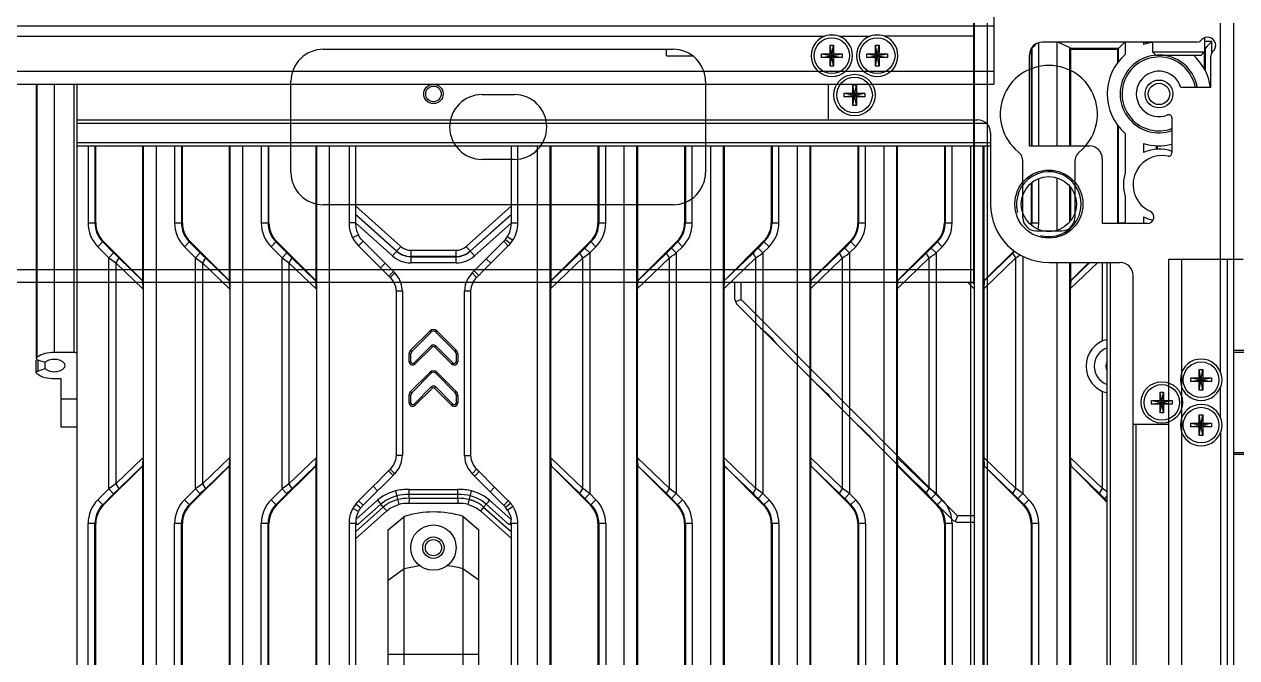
# Model space of a CAD drawing. Header units: millimetres. Extents: x -3132 to 28633, y 682 to 5849.
# Drawn here: x 23872.7 to 24059.9, y 4735.7 to 4833.5 of the extents above; entities that cross this region are included whole.
import ezdxf

# ---------------------------------------------------------------- set-up
doc = ezdxf.new("R2010")
doc.units = ezdxf.units.MM
doc.layers.add('02___PRT_ALL_AXES', color=7, linetype='Continuous')

# ---------------------------------------------------------------- blocks, each defined once
blk = doc.blocks.new('134567')
at = {"color": 7, "linetype": 'Continuous'}
for p, q in [((3667.08, 387.84), (3667.08, 376.34)), ((3244.08, 385.34), (3667.08, 385.34)), ((3672.96, 381.85), (3672.87, 381.85)), ((3672.96, 381.84), (3672.92, 381.8)), ((3673.3, 382.21), (3672.96, 381.85)), ((3672.96, 381.85), (3672.96, 366.84)), ((3673.74, 382.65), (3673.3, 382.21)), ((3674.02, 366.84), (3674.02, 382.75)), ((3698.41, 382.84), (3674.58, 382.84)), ((3676.83, 382.84), (3676.83, 366.84)), ((3677.02, 382.84), (3678.83, 382.02)), ((3678.83, 366.84), (3678.83, 382.02)), ((3678.83, 382.02), (3678.84, 381.84)), ((3678.84, 381.84), (3678.97, 381.71)), ((3686.33, 381.84), (3686.29, 381.8)), ((3687.39, 380.93), (3687.39, 382.84)), ((3690.2, 382.84), (3690.2, 382.48)), ((3690.37, 382.85), (3690.83, 382.65)), ((3691.58, 382.84), (3691.58, 381.34)), ((3699.58, 383.47), (3699.58, 381.34)), ((3700.76, 382.93), (3699.58, 382.93)), ((3699.7, 381.85), (3699.58, 381.85)), ((3699.7, 381.84), (3699.66, 381.8)), ((3699.7, 381.85), (3699.7, 378.49)), ((3700.76, 381.23), (3700.76, 382.93)), ((3672.58, 366.84), (3672.58, 380.84)), ((3672.92, 381.8), (3672.83, 381.71)), ((3672.83, 381.71), (3672.83, 366.84)), ((3678.97, 366.84), (3678.97, 381.71)), ((3686.2, 381.71), (3678.97, 381.71)), ((3686.29, 381.8), (3686.2, 381.71)), ((3686.2, 381.71), (3686.2, 379.66)), ((3691.58, 381.34), (3699.58, 381.34)), ((3692.08, 380.84), (3691.58, 381.34)), ((3692.08, 380.84), (3699.08, 380.84)), ((3699.08, 380.84), (3699.58, 381.34)), ((3699.57, 381.34), (3699.57, 378.74)), ((3699.66, 381.8), (3699.58, 381.73)), ((3700.58, 375.84), (3700.58, 380.67)), ((3244.08, 378.34), (3667.08, 378.34)), ((3244.08, 376.34), (3667.08, 376.34)), ((3519.27, 376.34), (3519.27, 334.04)), ((3519.39, 334.22), (3519.39, 376.34)), ((3522.08, 334.96), (3522.08, 376.34)), ((3525.08, 376.34), (3525.08, 334.96)), ((3525.58, -350.66), (3525.58, 376.34)), ((3641.58, 370.84), (3641.58, 376.34)), ((3700.58, 375.84), (3695.94, 375.84)), ((3525.58, 370.84), (3664.58, 370.84)), ((3694.58, 371.14), (3694.58, 365.74)), ((3525.58, 370.34), (3665.89, 370.34)), ((3666.58, 368.84), (3666.58, 357.84)), ((3686.2, 370.02), (3686.2, 354.93)), ((3686.33, 354.93), (3686.33, 369.85)), ((3687.39, 362.65), (3687.39, 368.76)), ((3525.58, 367.34), (3666.58, 367.34)), ((3690.2, 367.21), (3690.2, 365.8)), ((3692.2, 366.33), (3692.2, 366.85)), ((3525.58, 366.84), (3666.58, 366.84)), ((3527.26, 366.84), (3527.26, 354.93)), ((3528.32, 366.84), (3528.31, 354.93)), ((3528.45, 354.93), (3528.45, 366.84)), ((3535.67, 366.84), (3535.67, 346.04)), ((3535.82, 143.82), (3535.82, 366.84)), ((3537.81, 143.84), (3537.81, 366.84)), ((3540.63, 366.84), (3540.63, 354.93)), ((3541.69, 366.84), (3541.68, 354.93)), ((3541.82, 354.93), (3541.82, 366.84)), ((3549.04, 366.84), (3549.04, 346.04)), ((3549.19, 143.82), (3549.19, 366.84)), ((3551.18, 143.84), (3551.18, 366.84)), ((3554, 366.84), (3554, 354.93)), ((3555.06, 366.84), (3555.05, 354.93)), ((3555.19, 354.93), (3555.19, 366.84)), ((3562.41, 366.84), (3562.41, 346.04)), ((3562.56, 143.82), (3562.56, 366.84)), ((3564.55, 144.23), (3564.55, 366.84)), ((3567.55, 366.84), (3567.55, 354.93)), ((3568.55, 366.84), (3568.55, 354.96)), ((3592.61, 354.94), (3592.61, 366.84)), ((3593.61, 354.93), (3593.61, 366.84)), ((3596.61, 366.84), (3596.61, 156.84)), ((3598.61, 156.84), (3598.61, 366.84)), ((3598.75, 346.04), (3598.75, 366.84)), ((3605.98, 366.84), (3605.98, 354.93)), ((3606.11, 366.84), (3606.11, 354.93)), ((3607.17, 354.93), (3607.17, 366.84)), ((3609.98, 366.84), (3609.98, 156.84)), ((3611.98, 156.84), (3611.98, 366.84)), ((3612.12, 346.04), (3612.12, 366.84)), ((3619.35, 366.84), (3619.35, 354.93)), ((3619.48, 366.84), (3619.48, 354.93)), ((3620.54, 354.93), (3620.54, 366.84)), ((3623.35, 366.84), (3623.35, 156.84)), ((3625.35, 156.84), (3625.35, 366.84)), ((3625.49, 346.04), (3625.49, 366.84)), ((3632.72, 366.84), (3632.72, 354.93)), ((3632.85, 366.84), (3632.85, 354.93)), ((3633.91, 354.93), (3633.91, 366.84)), ((3636.72, 366.84), (3636.72, 156.84)), ((3638.72, 156.84), (3638.72, 366.84)), ((3638.86, 346.04), (3638.86, 366.84)), ((3646.09, 366.84), (3646.09, 354.93)), ((3646.22, 366.84), (3646.22, 354.93)), ((3647.28, 354.93), (3647.28, 366.84)), ((3650.09, 366.84), (3650.09, 152.93)), ((3652.09, 149.48), (3652.09, 366.84)), ((3652.23, 346.04), (3652.23, 366.84)), ((3659.46, 366.84), (3659.46, 354.93)), ((3659.59, 366.84), (3659.59, 354.93)), ((3660.65, 354.93), (3660.65, 366.84)), ((3663.46, 366.84), (3663.46, 143.84)), ((3665.46, 143.82), (3665.46, 366.84)), ((3665.6, 346.04), (3665.6, 366.84)), ((3672.58, 366.84), (3681.83, 366.84)), ((3692.34, 366.34), (3692.34, 366.85)), ((3683.83, 364.84), (3683.83, 354.84)), ((3674.02, 354.93), (3674.02, 361.77)), ((3676.83, 361.88), (3676.83, 353.81)), ((3672.83, 361.06), (3672.83, 354.93)), ((3672.96, 361.19), (3672.96, 354.93)), ((3678.83, 355.11), (3678.83, 360.57)), ((3678.97, 355.3), (3678.97, 360.39)), ((3575.56, 351.3), (3568.55, 357.59)), ((3592.61, 357.56), (3585.61, 351.3)), ((3687.39, 354.93), (3687.39, 359.04)), ((3574.93, 350.59), (3568.55, 356.31)), ((3568.55, 356.25), (3574.9, 350.56)), ((3592.61, 356.29), (3586.24, 350.59)), ((3586.27, 350.56), (3592.61, 356.23)), ((3690.2, 355.88), (3690.2, 354.84)), ((3527.26, 354.93), (3528.45, 354.93)), ((3540.63, 354.93), (3541.82, 354.93)), ((3554, 354.93), (3555.19, 354.93)), ((3568.55, 354.96), (3574.26, 349.85)), ((3586.91, 349.85), (3592.61, 354.94)), ((3592.61, 354.94), (3593.61, 354.93)), ((3605.98, 354.93), (3607.17, 354.93)), ((3619.35, 354.93), (3620.54, 354.93)), ((3632.72, 354.93), (3633.91, 354.93)), ((3646.09, 354.93), (3647.28, 354.93)), ((3659.46, 354.93), (3660.65, 354.93)), ((3672.83, 354.93), (3674.02, 354.93)), ((3690.79, 354.84), (3683.83, 354.84)), ((3686.2, 354.93), (3687.39, 354.93)), ((3529.62, 352.1), (3528.78, 351.26)), ((3529.52, 352), (3531.21, 350.32)), ((3535.67, 346.04), (3529.62, 352.1)), ((3542.99, 352.1), (3542.15, 351.26)), ((3542.89, 352), (3544.58, 350.32)), ((3549.04, 346.04), (3542.99, 352.1)), ((3556.36, 352.1), (3555.52, 351.26)), ((3556.26, 352), (3557.95, 350.32)), ((3562.41, 346.04), (3556.36, 352.1)), ((3569, 353.09), (3568.11, 352.64)), ((3569.72, 352.12), (3569.02, 351.4)), ((3573.12, 348.72), (3569.72, 352.12)), ((3591.52, 352.2), (3588.74, 349.42)), ((3591.43, 352.11), (3592.13, 351.4)), ((3591.69, 352.4), (3592.46, 351.76)), ((3592.01, 352.83), (3592.86, 352.29)), ((3604.81, 352.1), (3598.75, 346.04)), ((3604.9, 352), (3603.95, 351.05)), ((3605.65, 351.26), (3604.81, 352.1)), ((3618.18, 352.1), (3612.12, 346.04)), ((3618.27, 352), (3617.32, 351.05)), ((3619.02, 351.26), (3618.18, 352.1)), ((3631.55, 352.1), (3625.49, 346.04)), ((3631.64, 352), (3630.69, 351.05)), ((3632.39, 351.26), (3631.55, 352.1)), ((3644.92, 352.1), (3638.86, 346.04)), ((3645.01, 352), (3644.06, 351.05)), ((3645.76, 351.26), (3644.92, 352.1)), ((3658.29, 352.1), (3652.23, 346.04)), ((3658.38, 352), (3657.43, 351.05)), ((3659.13, 351.26), (3658.29, 352.1)), ((3528.78, 351.26), (3530.47, 349.57)), ((3530.47, 349.57), (3531.21, 350.32)), ((3542.15, 351.26), (3543.84, 349.57)), ((3543.84, 349.57), (3544.58, 350.32)), ((3555.52, 351.26), (3557.21, 349.57)), ((3557.21, 349.57), (3557.95, 350.32)), ((3569.02, 351.4), (3572.42, 348.01)), ((3574.26, 349.85), (3575.56, 351.3)), ((3577.08, 350.72), (3577.08, 348.78)), ((3577.08, 350.72), (3584.09, 350.72)), ((3584.09, 348.78), (3584.09, 350.72)), ((3585.61, 351.3), (3586.91, 349.85)), ((3589.45, 348.71), (3592.13, 351.4)), ((3603.17, 350.28), (3598.74, 346.01)), ((3603.63, 349.54), (3603.17, 350.28)), ((3603.95, 351.05), (3604.7, 350.31)), ((3604.7, 350.31), (3605.65, 351.26)), ((3604.7, 350.31), (3604.7, 313.17)), ((3616.54, 350.28), (3612.11, 346.01)), ((3617, 349.54), (3616.54, 350.28)), ((3617.32, 351.05), (3618.07, 350.31)), ((3618.07, 350.31), (3619.02, 351.26)), ((3618.07, 350.31), (3618.07, 313.17)), ((3629.91, 350.28), (3625.48, 346.01)), ((3630.37, 349.54), (3629.91, 350.28)), ((3630.69, 351.05), (3631.44, 350.31)), ((3631.44, 350.31), (3632.39, 351.26)), ((3631.44, 350.31), (3631.44, 313.17)), ((3643.28, 350.28), (3638.85, 346.01)), ((3643.74, 349.54), (3643.28, 350.28)), ((3644.06, 351.05), (3644.81, 350.31)), ((3644.81, 350.31), (3645.76, 351.26)), ((3644.81, 350.31), (3644.81, 313.17)), ((3656.65, 350.28), (3652.22, 346.01)), ((3657.11, 349.54), (3656.65, 350.28)), ((3657.43, 351.05), (3658.18, 350.31)), ((3658.18, 350.31), (3659.13, 351.26)), ((3658.18, 350.31), (3658.18, 313.17)), ((3670.02, 350.28), (3665.59, 346.01)), ((3670.21, 350.65), (3665.6, 346.04)), ((3670.32, 350.57), (3670.02, 350.28)), ((3670.48, 349.54), (3670.02, 350.28)), ((3530.47, 313.9), (3530.47, 349.57)), ((3532, 349.54), (3531.54, 348.8)), ((3531.54, 348.8), (3531.54, 314.68)), ((3531.54, 348.8), (3535.78, 344.7)), ((3535.71, 345.96), (3532, 349.54)), ((3543.84, 313.9), (3543.84, 349.57)), ((3545.37, 349.54), (3544.91, 348.8)), ((3544.91, 348.8), (3544.91, 314.68)), ((3544.91, 348.8), (3549.15, 344.7)), ((3549.08, 345.96), (3545.37, 349.54)), ((3557.21, 313.9), (3557.21, 349.57)), ((3558.74, 349.54), (3558.28, 348.8)), ((3558.28, 348.8), (3558.28, 314.68)), ((3558.28, 348.8), (3562.52, 344.7)), ((3562.45, 345.96), (3558.74, 349.54)), ((3573.12, 348.72), (3572.42, 348.01)), ((3574.4, 347.45), (3573.12, 348.72)), ((3584.09, 349.77), (3577.08, 349.77)), ((3577.08, 349.72), (3584.09, 349.72)), ((3584.09, 348.78), (3577.08, 348.78)), ((3588.74, 349.42), (3589.45, 348.71)), ((3598.67, 344.75), (3603.63, 349.54)), ((3603.63, 313.94), (3603.63, 349.54)), ((3612.04, 344.75), (3617, 349.54)), ((3617, 313.94), (3617, 349.54)), ((3625.41, 344.75), (3630.37, 349.54)), ((3630.37, 313.94), (3630.37, 349.54)), ((3638.78, 344.75), (3643.74, 349.54)), ((3643.74, 313.94), (3643.74, 349.54)), ((3652.15, 344.75), (3657.11, 349.54)), ((3657.11, 313.94), (3657.11, 349.54)), ((3665.52, 344.75), (3670.48, 349.54)), ((3670.48, 313.94), (3670.48, 349.54)), ((3671.55, 349.82), (3671.55, 313.17)), ((3675.58, 348.84), (3686.58, 348.84)), ((3676.83, 348.84), (3676.83, 143.84)), ((3678.83, 143.82), (3678.83, 348.84)), ((3678.89, 344.75), (3683.13, 348.84)), ((3681.9, 348.84), (3678.96, 346.01)), ((3681.77, 348.84), (3678.97, 346.04)), ((3678.97, 346.04), (3678.97, 348.84)), ((3683.85, 336.72), (3683.85, 348.84)), ((3684.58, 142.84), (3684.58, 348.84)), ((3685.08, 142.84), (3685.08, 348.84)), ((3694.08, -323.66), (3694.08, 349.34)), ((3694.08, 349.34), (3705.58, 349.34)), ((3696.08, 349.34), (3696.08, -323.66)), ((3703.08, 349.34), (3703.08, -323.66)), ((3572.42, 348.01), (3573.7, 346.74)), ((3573.7, 346.74), (3574.4, 347.45)), ((3574.62, 347.23), (3573.92, 346.52)), ((3586.55, 347.23), (3587.25, 346.53)), ((3587.58, 346.85), (3586.87, 347.56)), ((3688.58, 142.84), (3688.58, 346.84)), ((3535.67, 346.04), (3535.71, 345.96)), ((3535.78, 344.7), (3535.71, 345.96)), ((3535.78, 344.7), (3535.78, 318.77)), ((3549.04, 346.04), (3549.08, 345.96)), ((3549.15, 344.7), (3549.08, 345.96)), ((3549.15, 344.7), (3549.15, 318.77)), ((3562.41, 346.04), (3562.45, 345.96)), ((3562.52, 344.7), (3562.45, 345.96)), ((3562.52, 344.7), (3562.52, 318.77)), ((3574.81, 344.39), (3574.81, 319.09)), ((3575.81, 344.39), (3574.81, 344.39)), ((3575.81, 344.39), (3575.81, 319.09)), ((3598.74, 346.01), (3598.67, 344.75)), ((3598.67, 344.75), (3598.67, 318.73)), ((3598.75, 346.04), (3598.74, 346.01)), ((3612.11, 346.01), (3612.04, 344.75)), ((3612.04, 344.75), (3612.04, 318.73)), ((3612.12, 346.04), (3612.11, 346.01)), ((3625.48, 346.01), (3625.41, 344.75)), ((3625.41, 344.75), (3625.41, 318.73)), ((3625.49, 346.04), (3625.48, 346.01)), ((3638.85, 346.01), (3638.78, 344.75)), ((3638.78, 344.75), (3638.78, 318.73)), ((3638.86, 346.04), (3638.85, 346.01)), ((3652.22, 346.01), (3652.15, 344.75)), ((3652.15, 344.75), (3652.15, 318.73)), ((3652.23, 346.04), (3652.22, 346.01)), ((3665.59, 346.01), (3665.52, 344.75)), ((3665.52, 344.75), (3665.52, 318.73)), ((3665.6, 346.04), (3665.59, 346.01)), ((3678.96, 346.01), (3678.89, 344.75)), ((3678.89, 344.75), (3678.89, 318.73)), ((3678.97, 346.04), (3678.96, 346.01)), ((3585.36, 319.08), (3585.36, 344.39)), ((3586.36, 344.39), (3585.36, 344.39)), ((3586.36, 319.09), (3586.36, 344.39)), ((3580.05, 338.29), (3577.05, 335.29)), ((3577.23, 335.11), (3580.23, 338.11)), ((3580.23, 338.11), (3580.05, 338.29)), ((3581.11, 338.29), (3580.94, 338.11)), ((3580.94, 338.11), (3583.94, 335.11)), ((3584.11, 335.29), (3581.11, 338.29)), ((3577.05, 335.29), (3577.23, 335.11)), ((3580.23, 335.99), (3577.6, 333.36)), ((3577.77, 333.18), (3580.41, 335.81)), ((3580.41, 335.81), (3580.23, 335.99)), ((3580.94, 335.99), (3580.76, 335.81)), ((3580.76, 335.81), (3583.39, 333.18)), ((3583.57, 333.36), (3580.94, 335.99)), ((3583.94, 335.11), (3584.11, 335.29)), ((3519.27, 331.83), (3519.27, 333.79)), ((3519.52, 333.79), (3519.52, 332.08)), ((3520.65, 333.41), (3519.52, 333.79)), ((3520.65, 332.46), (3520.65, 333.41)), ((3525.08, 334.96), (3522.08, 334.96)), ((3576.83, 333.57), (3576.83, 334.76)), ((3577.08, 334.76), (3576.83, 334.76)), ((3576.83, 333.57), (3577.08, 333.57)), ((3577.08, 333.57), (3577.08, 334.76)), ((3577.6, 333.36), (3577.77, 333.18)), ((3583.39, 333.18), (3583.57, 333.36)), ((3584.08, 334.76), (3584.08, 333.57)), ((3584.33, 334.76), (3584.08, 334.76)), ((3584.08, 333.57), (3584.33, 333.57)), ((3584.33, 334.76), (3584.33, 333.57)), ((3519.52, 332.08), (3520.65, 332.46)), ((3580.05, 331.92), (3577.05, 328.92)), ((3577.23, 328.75), (3580.23, 331.75)), ((3580.23, 331.75), (3580.05, 331.92)), ((3581.11, 331.92), (3580.94, 331.75)), ((3580.94, 331.75), (3583.94, 328.75)), ((3584.11, 328.92), (3581.11, 331.92)), ((3522.08, 330.92), (3523.08, 330.92)), ((3523.08, 330.92), (3523.08, 323.41)), ((3580.23, 329.63), (3577.6, 326.99)), ((3577.77, 326.82), (3580.41, 329.45)), ((3580.41, 329.45), (3580.23, 329.63)), ((3580.94, 329.63), (3580.76, 329.45)), ((3580.76, 329.45), (3583.39, 326.82)), ((3583.57, 326.99), (3580.94, 329.63)), ((3525.58, 327.74), (3523.08, 327.74)), ((3576.83, 327.2), (3576.83, 328.39)), ((3577.08, 328.39), (3576.83, 328.39)), ((3577.05, 328.92), (3577.23, 328.75)), ((3577.08, 327.2), (3577.08, 328.39)), ((3583.94, 328.75), (3584.11, 328.92)), ((3584.08, 328.39), (3584.08, 327.2)), ((3584.33, 328.39), (3584.08, 328.39)), ((3584.33, 328.39), (3584.33, 327.2)), ((3683.85, 313.94), (3683.85, 328.96)), ((3576.83, 327.2), (3577.08, 327.2)), ((3577.6, 326.99), (3577.77, 326.82)), ((3583.39, 326.82), (3583.57, 326.99)), ((3584.08, 327.2), (3584.33, 327.2)), ((3694.08, 323.84), (3688.58, 323.84)), ((3689.08, 142.84), (3689.08, 323.84)), ((3525.58, 323.41), (3523.08, 323.41)), ((3535.78, 318.77), (3531.54, 314.68)), ((3535.71, 317.51), (3535.78, 318.77)), ((3549.15, 318.77), (3544.91, 314.68)), ((3549.08, 317.51), (3549.15, 318.77)), ((3562.52, 318.77), (3558.28, 314.68)), ((3562.45, 317.51), (3562.52, 318.77)), ((3574.81, 319.09), (3575.81, 319.09)), ((3585.36, 319.08), (3586.36, 319.08)), ((3598.67, 318.73), (3598.74, 317.46)), ((3603.63, 313.94), (3598.67, 318.73)), ((3612.04, 318.73), (3612.11, 317.46)), ((3617, 313.94), (3612.04, 318.73)), ((3625.41, 318.73), (3625.48, 317.46)), ((3630.37, 313.94), (3625.41, 318.73)), ((3638.78, 318.73), (3638.85, 317.46)), ((3643.74, 313.94), (3638.78, 318.73)), ((3652.15, 318.73), (3652.22, 317.46)), ((3657.11, 313.94), (3652.15, 318.73)), ((3665.52, 318.73), (3665.59, 317.46)), ((3670.48, 313.94), (3665.52, 318.73)), ((3678.89, 318.73), (3678.96, 317.46)), ((3683.85, 313.94), (3678.89, 318.73)), ((3529.62, 311.38), (3535.67, 317.43)), ((3532, 313.93), (3535.71, 317.51)), ((3535.67, 317.43), (3535.71, 317.51)), ((3535.67, 317.43), (3535.67, 208.26)), ((3542.99, 311.38), (3549.04, 317.43)), ((3545.37, 313.93), (3549.08, 317.51)), ((3549.04, 317.43), (3549.08, 317.51)), ((3549.04, 317.43), (3549.04, 208.26)), ((3556.36, 311.38), (3562.41, 317.43)), ((3558.74, 313.93), (3562.45, 317.51)), ((3562.41, 317.43), (3562.45, 317.51)), ((3562.41, 317.43), (3562.41, 208.26)), ((3573.63, 316.67), (3574.34, 315.96)), ((3574.62, 316.24), (3573.91, 316.95)), ((3586.54, 316.25), (3587.25, 316.95)), ((3590.02, 314.17), (3587.58, 316.62)), ((3598.74, 317.47), (3603.17, 313.19)), ((3598.75, 208.25), (3598.75, 317.44)), ((3598.75, 317.44), (3604.81, 311.38)), ((3612.11, 317.47), (3616.54, 313.19)), ((3612.12, 208.25), (3612.12, 317.44)), ((3612.12, 317.44), (3618.18, 311.38)), ((3625.48, 317.47), (3629.91, 313.19)), ((3625.49, 208.25), (3625.49, 317.44)), ((3625.49, 317.44), (3631.55, 311.38)), ((3638.85, 317.47), (3643.28, 313.19)), ((3638.86, 208.25), (3638.86, 317.44)), ((3638.86, 317.44), (3644.92, 311.38)), ((3652.22, 317.47), (3656.65, 313.19)), ((3652.23, 208.25), (3652.23, 317.44)), ((3652.23, 317.44), (3658.29, 311.38)), ((3665.59, 317.47), (3670.02, 313.19)), ((3665.6, 208.25), (3665.6, 317.44)), ((3665.6, 317.44), (3671.66, 311.38)), ((3678.96, 317.47), (3683.39, 313.19)), ((3678.97, 208.25), (3678.97, 317.44)), ((3678.97, 317.44), (3684.58, 311.82)), ((3531.54, 314.68), (3532, 313.93)), ((3544.91, 314.68), (3545.37, 313.93)), ((3558.28, 314.68), (3558.74, 313.93)), ((3586.87, 315.91), (3589.32, 313.46)), ((3530.47, 313.9), (3528.78, 312.22)), ((3529.52, 311.47), (3531.21, 313.16)), ((3531.21, 313.16), (3530.47, 313.9)), ((3543.84, 313.9), (3542.15, 312.22)), ((3542.89, 311.47), (3544.58, 313.16)), ((3544.58, 313.16), (3543.84, 313.9)), ((3557.21, 313.9), (3555.52, 312.22)), ((3556.26, 311.47), (3557.95, 313.16)), ((3557.95, 313.16), (3557.21, 313.9)), ((3571.26, 314.3), (3569.03, 312.08)), ((3569.73, 311.37), (3571.97, 313.59)), ((3571.97, 313.59), (3571.26, 314.3)), ((3574.72, 313.59), (3575.23, 311.49)), ((3576.81, 313.83), (3584.35, 313.83)), ((3576.81, 312.45), (3576.81, 313.05)), ((3584.36, 313.05), (3576.81, 313.05)), ((3584.36, 312.45), (3584.36, 313.05)), ((3585.96, 311.49), (3586.47, 313.59)), ((3589.32, 313.46), (3590.02, 314.17)), ((3589.32, 313.46), (3591.44, 311.35)), ((3592.14, 312.06), (3590.02, 314.17)), ((3603.17, 313.19), (3603.63, 313.94)), ((3604.7, 313.17), (3603.95, 312.42)), ((3605.65, 312.22), (3604.7, 313.17)), ((3616.54, 313.19), (3617, 313.94)), ((3618.07, 313.17), (3617.32, 312.42)), ((3619.02, 312.22), (3618.07, 313.17)), ((3629.91, 313.19), (3630.37, 313.94)), ((3631.44, 313.17), (3630.69, 312.42)), ((3632.39, 312.22), (3631.44, 313.17)), ((3643.28, 313.19), (3643.74, 313.94)), ((3644.81, 313.17), (3644.06, 312.42)), ((3645.76, 312.22), (3644.81, 313.17)), ((3656.65, 313.19), (3657.11, 313.94)), ((3658.18, 313.17), (3657.43, 312.42)), ((3659.13, 312.22), (3658.18, 313.17)), ((3670.02, 313.19), (3670.48, 313.94)), ((3671.55, 313.17), (3670.8, 312.42)), ((3672.5, 312.22), (3671.55, 313.17)), ((3683.39, 313.19), (3683.85, 313.94)), ((3684.58, 312.82), (3684.17, 312.42)), ((3528.78, 312.22), (3529.62, 311.38)), ((3542.15, 312.22), (3542.99, 311.38)), ((3555.52, 312.22), (3556.36, 311.38)), ((3569.01, 310.41), (3568.13, 310.87)), ((3568.55, 307.26), (3572.84, 311.11)), ((3571.92, 312.14), (3568.6, 309.16)), ((3568.6, 311.6), (3569.38, 310.98)), ((3572.44, 311.55), (3568.93, 308.4)), ((3569.73, 311.37), (3569.03, 312.08)), ((3571.92, 312.14), (3572.44, 311.55)), ((3572.84, 311.11), (3572.44, 311.55)), ((3572.84, 311.11), (3572.98, 310.94)), ((3572.98, 310.94), (3573.36, 310.52)), ((3584.37, 311.67), (3576.8, 311.67)), ((3576.81, 312.45), (3584.36, 312.45)), ((3588.19, 310.95), (3587.82, 310.53)), ((3588.33, 311.11), (3588.19, 310.95)), ((3588.33, 311.11), (3588.73, 311.56)), ((3588.33, 311.11), (3592.61, 307.28)), ((3592.24, 308.42), (3588.73, 311.56)), ((3592.56, 309.18), (3589.25, 312.14)), ((3591.44, 311.35), (3592.14, 312.06)), ((3591.69, 311.07), (3592.46, 311.72)), ((3592.87, 311.17), (3592.02, 310.64)), ((3603.95, 312.42), (3604.9, 311.47)), ((3604.81, 311.38), (3605.65, 312.22)), ((3617.32, 312.42), (3618.27, 311.47)), ((3618.18, 311.38), (3619.02, 312.22)), ((3630.69, 312.42), (3631.64, 311.47)), ((3631.55, 311.38), (3632.39, 312.22)), ((3644.06, 312.42), (3645.01, 311.47)), ((3644.92, 311.38), (3645.76, 312.22)), ((3657.43, 312.42), (3658.38, 311.47)), ((3658.29, 311.38), (3659.13, 312.22)), ((3670.8, 312.42), (3671.75, 311.47)), ((3671.66, 311.38), (3672.5, 312.22)), ((3684.17, 312.42), (3684.58, 312.01)), ((3568.56, 306.21), (3573.36, 310.52)), ((3573.58, 307.58), (3576.05, 309.67)), ((3576.05, 216.02), (3576.05, 309.67)), ((3585.11, 309.68), (3585.11, 216.01)), ((3585.11, 309.68), (3587.58, 307.59)), ((3587.82, 310.53), (3592.61, 306.24)), ((3527.26, 217.14), (3527.26, 308.55)), ((3528.45, 308.55), (3527.26, 308.55)), ((3528.31, 217.14), (3528.31, 308.55)), ((3528.45, 217.14), (3528.45, 308.55)), ((3540.63, 217.14), (3540.63, 308.55)), ((3541.82, 308.55), (3540.63, 308.55)), ((3541.68, 217.14), (3541.68, 308.55)), ((3541.82, 217.14), (3541.82, 308.55)), ((3554, 217.14), (3554, 308.55)), ((3555.19, 308.55), (3554, 308.55)), ((3555.05, 217.14), (3555.05, 308.55)), ((3555.19, 217.14), (3555.19, 308.55)), ((3567.55, 308.55), (3567.55, 217.14)), ((3568.7, 308.55), (3567.55, 308.55)), ((3568.55, 308.47), (3568.55, 217.49)), ((3568.55, 308.47), (3568.93, 308.4)), ((3573.58, 218.11), (3573.58, 307.58)), ((3587.58, 218.1), (3587.58, 307.59)), ((3592.24, 308.42), (3592.61, 308.49)), ((3593.61, 308.54), (3592.45, 308.54)), ((3592.61, 217.47), (3592.61, 308.49)), ((3593.61, 217.14), (3593.61, 308.54)), ((3605.98, 308.55), (3605.98, 217.14)), ((3607.17, 308.55), (3605.98, 308.55)), ((3606.11, 308.55), (3606.11, 217.14)), ((3607.17, 308.55), (3607.17, 217.14)), ((3619.35, 308.55), (3619.35, 217.14)), ((3620.54, 308.55), (3619.35, 308.55)), ((3619.48, 308.55), (3619.48, 217.14)), ((3620.54, 308.55), (3620.54, 217.14)), ((3632.72, 308.55), (3632.72, 217.14)), ((3633.91, 308.55), (3632.72, 308.55)), ((3632.85, 308.55), (3632.85, 217.14)), ((3633.91, 308.55), (3633.91, 217.14)), ((3646.09, 308.55), (3646.09, 217.14)), ((3647.28, 308.55), (3646.09, 308.55)), ((3646.22, 308.55), (3646.22, 217.14)), ((3647.28, 308.55), (3647.28, 217.14)), ((3659.46, 308.55), (3659.46, 217.14)), ((3660.65, 308.55), (3659.46, 308.55)), ((3659.59, 308.55), (3659.59, 217.14)), ((3660.65, 308.55), (3660.65, 217.14)), ((3672.83, 308.55), (3672.83, 217.14)), ((3674.02, 308.55), (3672.83, 308.55)), ((3672.96, 308.55), (3672.96, 217.14)), ((3674.02, 217.14), (3674.02, 308.55)), ((3573.58, 299.84), (3576.05, 301.62)), ((3585.11, 301.63), (3587.58, 299.85)), ((3587.58, 288.37), (3573.58, 288.37))]:
    blk.add_line(p, q, dxfattribs=at)
for points in [[(3686.33, 381.85), (3683.85, 381.85), (3681.36, 381.85), (3678.84, 381.84)], [(3686.33, 379.84), (3686.33, 380.52), (3686.33, 381.19), (3686.32, 381.85)], [(3687.3, 382.84), (3687.03, 382.57), (3686.67, 382.21), (3686.33, 381.85)], [(3700.76, 382.93), (3700.4, 382.57), (3700.04, 382.21), (3699.7, 381.85)], [(3568.55, 354.96), (3568.23, 354.94), (3567.89, 354.94), (3567.55, 354.93)], [(3592.01, 352.83), (3592.35, 353.49), (3592.55, 354.2), (3592.61, 354.94)], [(3568.11, 352.64), (3568.36, 352.21), (3568.66, 351.8), (3569.02, 351.4)], [(3569.72, 352.12), (3569.43, 352.43), (3569.19, 352.76), (3569, 353.09)], [(3591.69, 352.4), (3591.61, 352.3), (3591.52, 352.2)], [(3591.69, 352.4), (3591.81, 352.55), (3591.92, 352.68), (3592.01, 352.83)], [(3592.46, 351.76), (3592.6, 351.94), (3592.74, 352.11), (3592.86, 352.29)], [(3532, 349.54), (3531.74, 349.79), (3531.48, 350.05), (3531.21, 350.32)], [(3545.37, 349.54), (3545.11, 349.79), (3544.85, 350.05), (3544.58, 350.32)], [(3558.74, 349.54), (3558.48, 349.79), (3558.22, 350.05), (3557.95, 350.32)], [(3592.13, 351.4), (3592.24, 351.51), (3592.35, 351.63), (3592.46, 351.76)], [(3603.95, 351.05), (3603.68, 350.79), (3603.42, 350.53), (3603.17, 350.28)], [(3603.63, 349.54), (3603.98, 349.79), (3604.33, 350.04), (3604.7, 350.31)], [(3617.32, 351.05), (3617.05, 350.79), (3616.79, 350.53), (3616.54, 350.28)], [(3617, 349.54), (3617.35, 349.79), (3617.7, 350.04), (3618.07, 350.31)], [(3630.69, 351.05), (3630.42, 350.79), (3630.16, 350.53), (3629.91, 350.28)], [(3630.37, 349.54), (3630.72, 349.79), (3631.07, 350.04), (3631.44, 350.31)], [(3644.06, 351.05), (3643.79, 350.79), (3643.53, 350.53), (3643.28, 350.28)], [(3643.74, 349.54), (3644.09, 349.79), (3644.44, 350.04), (3644.81, 350.31)], [(3657.43, 351.05), (3657.16, 350.79), (3656.9, 350.53), (3656.65, 350.28)], [(3657.11, 349.54), (3657.46, 349.79), (3657.81, 350.04), (3658.18, 350.31)], [(3670.48, 349.54), (3670.83, 349.79), (3671.16, 350.03)], [(3530.47, 349.57), (3530.83, 349.31), (3531.19, 349.05), (3531.54, 348.8)], [(3543.84, 349.57), (3544.2, 349.31), (3544.56, 349.05), (3544.91, 348.8)], [(3557.21, 349.57), (3557.57, 349.31), (3557.93, 349.05), (3558.28, 348.8)], [(3588.74, 349.42), (3588.12, 348.8), (3587.49, 348.18), (3586.87, 347.56)], [(3587.58, 346.85), (3588.21, 347.48), (3588.83, 348.1), (3589.45, 348.71)], [(3573.92, 346.52), (3574.41, 345.87), (3574.71, 345.15), (3574.81, 344.39)], [(3575.81, 344.39), (3575.67, 345.41), (3575.27, 346.37), (3574.62, 347.23)], [(3586.55, 347.23), (3585.89, 346.38), (3585.49, 345.41), (3585.36, 344.39)], [(3586.36, 344.39), (3586.46, 345.15), (3586.76, 345.88), (3587.25, 346.53)], [(3574.81, 319.09), (3574.71, 318.32), (3574.41, 317.6), (3573.91, 316.95)], [(3574.62, 316.24), (3575.27, 317.1), (3575.67, 318.06), (3575.81, 319.09)], [(3585.36, 319.09), (3585.49, 318.06), (3585.89, 317.1), (3586.54, 316.25)], [(3587.25, 316.95), (3586.76, 317.6), (3586.46, 318.32), (3586.36, 319.09)], [(3573.63, 316.67), (3572.83, 315.87), (3572.04, 315.07), (3571.26, 314.3)], [(3586.87, 315.91), (3587.2, 316.07), (3587.43, 316.31), (3587.58, 316.62)], [(3598.75, 317.44), (3598.74, 317.45), (3598.74, 317.45), (3598.74, 317.47)], [(3612.12, 317.44), (3612.11, 317.45), (3612.11, 317.45), (3612.11, 317.47)], [(3625.49, 317.44), (3625.48, 317.45), (3625.48, 317.45), (3625.48, 317.47)], [(3638.86, 317.44), (3638.85, 317.45), (3638.85, 317.45), (3638.85, 317.47)], [(3652.23, 317.44), (3652.22, 317.45), (3652.22, 317.45), (3652.22, 317.47)], [(3665.6, 317.44), (3665.59, 317.45), (3665.59, 317.45), (3665.59, 317.47)], [(3678.97, 317.44), (3678.96, 317.45), (3678.96, 317.45), (3678.96, 317.47)], [(3531.54, 314.68), (3531.19, 314.43), (3530.83, 314.17), (3530.47, 313.9)], [(3544.91, 314.68), (3544.56, 314.43), (3544.2, 314.17), (3543.84, 313.9)], [(3558.28, 314.68), (3557.93, 314.43), (3557.57, 314.17), (3557.21, 313.9)], [(3571.97, 313.59), (3572.76, 314.38), (3573.55, 315.17), (3574.34, 315.96)], [(3531.21, 313.16), (3531.48, 313.43), (3531.74, 313.68), (3532, 313.93)], [(3544.58, 313.16), (3544.85, 313.43), (3545.11, 313.68), (3545.37, 313.93)], [(3557.95, 313.16), (3558.22, 313.43), (3558.48, 313.68), (3558.74, 313.93)], [(3574.72, 313.59), (3573.71, 313.25), (3572.77, 312.76), (3571.92, 312.14)], [(3574.91, 312.83), (3574.03, 312.54), (3573.21, 312.12), (3572.44, 311.55)], [(3576.81, 313.05), (3576.81, 313.27), (3576.81, 313.83)], [(3584.36, 313.05), (3584.36, 313.27), (3584.35, 313.83)], [(3588.73, 311.56), (3587.99, 312.11), (3587.17, 312.53), (3586.29, 312.83)], [(3589.25, 312.14), (3588.41, 312.77), (3587.48, 313.25), (3586.47, 313.59)], [(3603.17, 313.19), (3603.42, 312.95), (3603.68, 312.69), (3603.95, 312.42)], [(3604.7, 313.17), (3604.33, 313.43), (3603.98, 313.69), (3603.63, 313.94)], [(3616.54, 313.19), (3616.79, 312.95), (3617.05, 312.69), (3617.32, 312.42)], [(3618.07, 313.17), (3617.7, 313.43), (3617.35, 313.69), (3617, 313.94)], [(3629.91, 313.19), (3630.16, 312.95), (3630.42, 312.69), (3630.69, 312.42)], [(3631.44, 313.17), (3631.07, 313.43), (3630.72, 313.69), (3630.37, 313.94)], [(3643.28, 313.19), (3643.53, 312.95), (3643.79, 312.69), (3644.06, 312.42)], [(3644.81, 313.17), (3644.44, 313.43), (3644.09, 313.69), (3643.74, 313.94)], [(3656.65, 313.19), (3656.9, 312.95), (3657.16, 312.69), (3657.43, 312.42)], [(3658.18, 313.17), (3657.81, 313.43), (3657.46, 313.69), (3657.11, 313.94)], [(3670.02, 313.19), (3670.27, 312.95), (3670.53, 312.69), (3670.8, 312.42)], [(3671.55, 313.17), (3671.18, 313.43), (3670.83, 313.69), (3670.48, 313.94)], [(3683.39, 313.19), (3683.64, 312.95), (3683.9, 312.69), (3684.17, 312.42)], [(3684.58, 313.41), (3684.55, 313.43), (3684.2, 313.69), (3683.85, 313.94)], [(3568.6, 311.6), (3568.42, 311.36), (3568.26, 311.11), (3568.13, 310.87)], [(3569.01, 310.41), (3569.12, 310.6), (3569.24, 310.79), (3569.38, 310.98)], [(3575.05, 312.25), (3574.35, 312.03), (3573.76, 311.75), (3573.26, 311.43), (3572.84, 311.11)], [(3573.36, 310.52), (3573.92, 310.94), (3574.55, 311.26), (3575.23, 311.49)], [(3576.81, 312.45), (3576.81, 312.23), (3576.8, 311.67)], [(3584.36, 312.45), (3584.36, 312.23), (3584.37, 311.67)], [(3585.96, 311.49), (3586.63, 311.26), (3587.26, 310.94), (3587.82, 310.53)], [(3588.33, 311.11), (3588.17, 311.25), (3588.01, 311.37), (3587.87, 311.47), (3587.73, 311.56), (3587.6, 311.64), (3587.47, 311.72), (3587.36, 311.78), (3587.25, 311.83), (3587.15, 311.88), (3587.06, 311.93), (3586.97, 311.97), (3586.88, 312), (3586.8, 312.04), (3586.73, 312.06), (3586.66, 312.09), (3586.59, 312.11), (3586.53, 312.13), (3586.48, 312.15), (3586.43, 312.17), (3586.38, 312.18), (3586.33, 312.2), (3586.29, 312.21), (3586.25, 312.22), (3586.21, 312.23), (3586.18, 312.24), (3586.14, 312.25)], [(3588.73, 311.56), (3588.88, 311.72), (3589.06, 311.92), (3589.25, 312.14)], [(3591.44, 311.35), (3591.53, 311.26), (3591.61, 311.17), (3591.69, 311.07)], [(3592.02, 310.63), (3591.92, 310.79), (3591.81, 310.93), (3591.69, 311.07)], [(3592.46, 311.72), (3592.35, 311.84), (3592.25, 311.95), (3592.14, 312.06)], [(3592.87, 311.17), (3592.74, 311.35), (3592.61, 311.53), (3592.46, 311.72)], [(3568.6, 309.16), (3568.58, 308.96), (3568.6, 308.79), (3568.64, 308.65), (3568.7, 308.55)], [(3592.02, 310.63), (3592.26, 310.18), (3592.45, 309.69), (3592.56, 309.18)], [(3592.55, 308.74), (3592.57, 308.87), (3592.58, 309.01), (3592.56, 309.18)], [(3568.7, 308.55), (3568.76, 308.48), (3568.84, 308.43), (3568.93, 308.4)], [(3592.24, 308.42), (3592.32, 308.45), (3592.39, 308.49), (3592.45, 308.54)], [(3592.45, 308.55), (3592.51, 308.63), (3592.55, 308.74)], [(3576.05, 301.62), (3576.84, 301.8), (3577.64, 301.95), (3578.45, 302.07)], [(3582.72, 302.07), (3583.52, 301.96), (3584.32, 301.81), (3585.11, 301.63)]]:
    blk.add_lwpolyline(points, dxfattribs=at)
for centre, radius in [((3580.58, 374.84), 1.5), ((3692.58, 374.84), 2.15), ((3692.58, 374.84), 1.65), ((3580.58, 374.84), 1.2), ((3675.58, 357.84), 5.25), ((3675.58, 357.84), 4.25), ((3580.58, 304.84), 3.5), ((3580.58, 304.84), 1.65), ((3580.58, 304.84), 1.25)]:
    blk.add_circle(centre, radius, dxfattribs=at)
for centre, radius, start, end in [((3674.58, 380.84), 2, 90, 180), ((3692.58, 374.84), 8, 97.1853, 107.3006), ((3698.41, 383.84), 1, 270, 318.1897), ((3700.08, 382.34), 1.25, 311.8103, 138.1897), ((3692.58, 374.84), 8, 130.5053, 229.4947), ((3692.58, 374.84), 6, 9.6123, 289.4731), ((3692.58, 374.84), 5.7, 10.123, 290.5958), ((3692.58, 374.84), 8, 7.2014, 48.9517), ((3701.58, 380.67), 1, 131.8103, 180), ((3692.58, 374.84), 3.5, 16.6015, 292.0243), ((3664.58, 368.84), 2, 0, 90), ((3694.08, 371.14), 0.5, 0, 112.0243), ((3692.58, 374.84), 8, 252.6994, 284.5003), ((3681.83, 364.84), 2, 0, 90), ((3693.08, 360.84), 4.5, 78.463, 245.38), ((3692.58, 360.84), 5.5, 68.553, 115.63), ((3694.08, 365.74), 0.5, 258.463, 0), ((3692.58, 360.84), 5.5, 160.8658, 199.1342), ((3675.58, 357.84), 9, 180, 270), ((3692.58, 360.84), 5.5, 244.37, 260.6079), ((3690.79, 355.84), 1, 270, 65.38), ((3532.45, 354.93), 5.19, 180, 225), ((3532.45, 354.93), 4.13, 180, 225), ((3532.45, 354.93), 4, 180, 225), ((3545.82, 354.93), 5.19, 180, 225), ((3545.82, 354.93), 4.13, 180, 225), ((3545.82, 354.93), 4, 180, 225), ((3559.19, 354.93), 5.19, 180, 225), ((3559.19, 354.93), 4.13, 180, 225), ((3559.19, 354.93), 4, 180, 225), ((3572.55, 354.93), 5, 180, 207.2508), ((3572.55, 354.93), 4, 179.5531, 207.3462), ((3588.61, 354.93), 5, 328.1199, 0.0467), ((3601.98, 354.93), 4, 314.9993, 360), ((3601.98, 354.93), 4.13, 315, 0), ((3601.98, 354.93), 5.19, 315, 360), ((3615.35, 354.93), 4, 314.9993, 360), ((3615.35, 354.93), 4.13, 315, 0), ((3615.35, 354.93), 5.19, 315, 360), ((3628.72, 354.93), 4, 314.9993, 360), ((3628.72, 354.93), 4.13, 315, 0), ((3628.72, 354.93), 5.19, 315, 360), ((3642.09, 354.93), 4, 314.9993, 360), ((3642.09, 354.93), 4.13, 315, 0), ((3642.09, 354.93), 5.19, 315, 360), ((3655.46, 354.93), 4, 314.9993, 360), ((3655.46, 354.93), 4.13, 315, 0), ((3655.46, 354.93), 5.19, 315, 360), ((3668.83, 354.93), 4, 356.0722, 360), ((3668.83, 354.93), 4.13, 354.5911, 0), ((3668.83, 354.93), 5.19, 349.1673, 360), ((3682.2, 354.93), 4, 358.7604, 360), ((3682.2, 354.93), 4.13, 358.8238, 360), ((3682.2, 354.93), 5.19, 359.0437, 360), ((3577.08, 353), 3.27, 228.1003, 270), ((3577.08, 353), 3.23, 228.1003, 270), ((3577.08, 353), 2.28, 228.1003, 270), ((3584.09, 353), 2.28, 270, 311.8129), ((3584.09, 353), 3.23, 270, 311.8129), ((3584.09, 353), 3.27, 270, 311.8129), ((3577.08, 353), 4.22, 228.1003, 270), ((3584.09, 353), 4.22, 270, 311.8129), ((3686.58, 346.84), 2, 0, 90), ((3629.88, 403.24), 79.68, 225.1588, 225.382), ((3629.88, 403.24), 78.68, 225.1588, 225.388), ((3531.07, 403.37), 78.92, 314.6652, 314.9997), ((3531.07, 403.37), 79.92, 314.6701, 314.9997), ((3580.58, 337.76), 0.75, 45, 135), ((3580.58, 337.76), 0.5, 45.0001, 135), ((3685.58, 332.84), 4.25, 103.8262, 256.1731), ((3577.58, 334.76), 0.75, 135, 179.9999), ((3577.58, 334.76), 0.5, 135, 180), ((3580.58, 335.64), 0.5, 45, 135), ((3580.58, 335.64), 0.25, 45, 135), ((3583.58, 334.76), 0.5, 0, 45), ((3583.58, 334.76), 0.75, 0, 45), ((3685.58, 332.84), 3, 109.7865, 250.2061), ((3577.38, 333.57), 0.55, 180, 315), ((3577.38, 333.57), 0.3, 180, 315), ((3583.78, 333.57), 0.55, 225.0001, 360), ((3583.78, 333.57), 0.3, 225.0001, 360), ((3685.58, 332.84), 1.2, 146.4782, 213.522), ((3580.58, 331.39), 0.75, 45, 135), ((3580.58, 331.39), 0.5, 45, 135), ((3580.58, 329.27), 0.5, 45, 135), ((3580.58, 329.27), 0.25, 45, 135), ((3577.58, 328.39), 0.75, 135, 179.9999), ((3577.58, 328.39), 0.5, 135, 180), ((3583.58, 328.39), 0.5, 0, 45), ((3583.58, 328.39), 0.75, 0, 45), ((3577.38, 327.2), 0.55, 180, 315), ((3577.38, 327.2), 0.3, 180, 315), ((3583.78, 327.2), 0.55, 225.0001, 360), ((3583.78, 327.2), 0.3, 225.0001, 360), ((3629.92, 260.22), 79.72, 134.6361, 134.9204), ((3531.09, 260.12), 79.9, 45.0071, 45.344), ((3629.92, 260.22), 78.72, 134.6312, 134.9204), ((3531.09, 260.12), 78.9, 45.0075, 45.3499), ((3576.7, 305.51), 8.32, 89.2033, 103.7548), ((3576.7, 305.51), 7.54, 89.165, 103.7546), ((3584.48, 305.5), 8.33, 76.1272, 90.8609), ((3584.48, 305.5), 7.55, 76.1267, 90.8992), ((3532.45, 308.55), 5.19, 135, 180), ((3532.45, 308.55), 4.13, 135, 180), ((3532.45, 308.55), 4, 135, 180), ((3545.82, 308.55), 5.19, 135, 180), ((3545.82, 308.55), 4.13, 135, 180), ((3545.82, 308.55), 4, 135, 180), ((3559.19, 308.55), 5.19, 135, 180), ((3559.19, 308.55), 4.13, 135, 180), ((3559.19, 308.55), 4, 135, 180), ((3572.55, 308.55), 5, 152.2931, 180), ((3572.47, 308.55), 4.93, 134.2072, 141.8099), ((3572.47, 308.55), 3.93, 134.1844, 141.8102), ((3576.7, 305.51), 6.94, 89.0858, 103.7546), ((3576.7, 305.51), 6.16, 89.0345, 103.7551), ((3584.48, 305.5), 6.95, 76.1267, 90.9897), ((3584.48, 305.5), 6.17, 76.1259, 91.0419), ((3588.61, 308.55), 5, 359.8876, 31.6532), ((3601.98, 308.55), 4, 0, 45.0007), ((3601.98, 308.55), 4.13, 0, 45), ((3601.98, 308.55), 5.19, 0, 45), ((3615.35, 308.55), 4, 0, 45.0007), ((3615.35, 308.55), 4.13, 0, 45), ((3615.35, 308.55), 5.19, 0, 45), ((3628.72, 308.55), 4, 0, 45.0007), ((3628.72, 308.55), 4.13, 0, 45), ((3628.72, 308.55), 5.19, 0, 45), ((3642.09, 308.55), 4, 0, 45.0007), ((3642.09, 308.55), 4.13, 0, 45), ((3642.09, 308.55), 5.19, 0, 45), ((3655.46, 308.55), 4, 0, 45.0007), ((3655.46, 308.55), 4.13, 0, 45), ((3655.46, 308.55), 5.19, 0, 45), ((3668.83, 308.55), 4, 0, 45.0007), ((3668.83, 308.55), 4.13, 0, 45), ((3668.83, 308.55), 5.19, 0, 45), ((3572.55, 308.55), 4, 152.2143, 171.2372)]:
    blk.add_arc(centre, radius, start, end, dxfattribs=at)
at = {"color": 2, "linetype": 'Continuous'}
blk.add_arc((3675.58, 357.84), 5, 255, 195, dxfattribs=at)
at = {"color": 7, "linetype": 'Continuous'}
for centre, major_axis, ratio, start_param, end_param in [((3519.77, 334.04), (0.5, 0), 0.57735, 2.450546, 4.18879), ((3522.08, 332.94), (3.5, 0), 0.57735, 1.570796, 2.450546), ((3522.08, 332.94), (1.65, 0), 0.57735, -2.617994, 2.617994), ((3525.08, 334.67), (0.5, 0), 0.57735, 0, 1.570796), ((3519.77, 331.83), (0.5, 0), 0.57735, 2.094395, 3.83264), ((3522.08, 332.94), (3.5, 0), 0.57735, -2.450546, -1.570796), ((3580.6, 291.89), (0, -18.45), 0.92139, 2.872896, 3.412762)]:
    blk.add_ellipse(centre, major_axis=major_axis, ratio=ratio, start_param=start_param, end_param=end_param, dxfattribs=at)
blk = doc.blocks.new('*U299')
blk.add_blockref('134567', (-3455.58, -17.84))
blk = doc.blocks.new('*U300')
at = {"color": 0, "linetype": 'ByBlock', "lineweight": -2, "transparency": 16777216}
blk.add_blockref('*U299', (500, 0), dxfattribs=at)
blk = doc.blocks.new('4333343')
at = {"color": 114, "linetype": 'Continuous', "true_color": 0x139b48}
for p, q in [((3969.81, 2327.47), (3969.81, 2367.47)), ((3969.91, 1620.47), (3969.91, 2367.47)), ((3971.91, 2367.47), (3971.91, 1620.47)), ((4007.91, 2313.58), (4007.91, 2367.47)), ((4009.91, 2367.47), (4009.91, 1620.47)), ((3576.02, 2365.47), (3946.8, 2365.47)), ((3947.63, 2360.87), (3948.19, 2364.07)), ((3947.63, 2362.75), (3947.63, 2364.07)), ((3948.19, 2360.87), (3947.63, 2364.07)), ((3947.63, 2364.07), (3948.19, 2364.07)), ((3948.19, 2364.07), (3948.19, 2362.75)), ((3949.02, 2365.47), (3953.8, 2365.47)), ((3954.63, 2360.87), (3955.19, 2364.07)), ((3954.63, 2362.75), (3954.63, 2364.07)), ((3955.19, 2360.87), (3954.63, 2364.07)), ((3954.63, 2364.07), (3955.19, 2364.07)), ((3955.19, 2364.07), (3955.19, 2362.75)), ((3969.81, 2365.47), (3956.02, 2365.47)), ((3869.41, 2363.47), (3923.41, 2363.47)), ((3946.31, 2362.19), (3946.31, 2362.75)), ((3946.31, 2362.19), (3949.51, 2362.75)), ((3946.31, 2362.75), (3947.63, 2362.75)), ((3946.31, 2362.75), (3949.51, 2362.19)), ((3947.63, 2362.19), (3946.31, 2362.19)), ((3947.63, 2362.19), (3948.19, 2362.75)), ((3948.19, 2362.19), (3947.63, 2362.75)), ((3947.63, 2360.87), (3947.63, 2362.19)), ((3948.19, 2362.75), (3949.51, 2362.75)), ((3948.19, 2362.19), (3948.19, 2360.87)), ((3949.51, 2362.19), (3948.19, 2362.19)), ((3949.51, 2362.75), (3949.51, 2362.19)), ((3953.31, 2362.19), (3953.31, 2362.75)), ((3953.31, 2362.19), (3956.51, 2362.75)), ((3953.31, 2362.75), (3954.63, 2362.75)), ((3953.31, 2362.75), (3956.51, 2362.19)), ((3954.63, 2362.19), (3953.31, 2362.19)), ((3954.63, 2362.19), (3955.19, 2362.75)), ((3955.19, 2362.19), (3954.63, 2362.75)), ((3954.63, 2360.87), (3954.63, 2362.19)), ((3955.19, 2362.75), (3956.51, 2362.75)), ((3955.19, 2362.19), (3955.19, 2360.87)), ((3956.51, 2362.19), (3955.19, 2362.19)), ((3956.51, 2362.75), (3956.51, 2362.19)), ((3969.91, 2363.47), (3969.81, 2363.47)), ((3948.19, 2360.87), (3947.63, 2360.87)), ((3955.19, 2360.87), (3954.63, 2360.87)), ((3864.41, 2344.47), (3864.41, 2358.47)), ((3928.41, 2358.47), (3928.41, 2344.47)), ((3893.91, 2356.47), (3898.91, 2356.47)), ((3949.81, 2356.12), (3949.81, 2356.68)), ((3949.81, 2356.12), (3953.01, 2356.68)), ((3949.81, 2356.68), (3951.13, 2356.68)), ((3949.81, 2356.68), (3953.01, 2356.12)), ((3951.13, 2354.8), (3951.69, 2358)), ((3951.13, 2356.68), (3951.13, 2358)), ((3951.69, 2354.8), (3951.13, 2358)), ((3951.13, 2358), (3951.69, 2358)), ((3951.13, 2356.12), (3951.69, 2356.68)), ((3951.69, 2356.12), (3951.13, 2356.68)), ((3951.69, 2358), (3951.69, 2356.68)), ((3951.69, 2356.68), (3953.01, 2356.68)), ((3953.01, 2356.68), (3953.01, 2356.12)), ((3951.13, 2356.12), (3949.81, 2356.12)), ((3951.13, 2354.8), (3951.13, 2356.12)), ((3951.69, 2354.8), (3951.13, 2354.8)), ((3951.69, 2356.12), (3951.69, 2354.8)), ((3953.01, 2356.12), (3951.69, 2356.12)), ((3898.91, 2346.47), (3893.91, 2346.47)), ((3977.41, 2337.47), (3977.41, 2346.1)), ((3985.41, 2346.1), (3985.41, 2337.47)), ((3923.41, 2339.47), (3869.41, 2339.47)), ((3969.81, 2339.57), (3969.91, 2339.57)), ((3969.91, 2334.57), (3969.81, 2334.57)), ((3979.41, 2335.47), (3983.41, 2335.47)), ((3969.91, 2331.47), (3969.81, 2331.47)), ((3553.01, 2329.47), (3969.81, 2329.47)), ((3969.81, 2327.47), (3553.01, 2327.47)), ((3932.91, 2324.88), (3932.91, 2327.47)), ((3933.91, 2324.88), (3933.91, 2327.47)), ((3968.91, 2327.47), (3969.91, 2326.47)), ((3969.81, 2327.27), (3969.62, 2327.47)), ((3932.91, 2324.88), (3933.2, 2324.17)), ((3933.06, 2324.53), (3933.91, 2324.88)), ((3967.32, 2291.47), (3933.91, 2324.88)), ((3966.62, 2290.76), (3933.2, 2324.17)), ((3938.17, 2319.35), (3938.1, 2319.28)), ((4017.91, 2316.97), (4009.91, 2316.97)), ((4017.91, 2316.67), (4009.91, 2316.67)), ((4004.63, 2310.87), (4005.19, 2314.07)), ((4004.63, 2312.75), (4004.63, 2314.07)), ((4005.19, 2310.87), (4004.63, 2314.07)), ((4004.63, 2314.07), (4005.19, 2314.07)), ((4005.19, 2314.07), (4005.19, 2312.75)), ((4003.31, 2312.19), (4003.31, 2312.75)), ((4003.31, 2312.19), (4006.51, 2312.75)), ((4003.31, 2312.75), (4004.63, 2312.75)), ((4003.31, 2312.75), (4006.51, 2312.19)), ((4004.63, 2312.19), (4003.31, 2312.19)), ((4004.63, 2312.19), (4005.19, 2312.75)), ((4005.19, 2312.19), (4004.63, 2312.75)), ((4004.63, 2310.87), (4004.63, 2312.19)), ((4005.19, 2312.75), (4006.51, 2312.75)), ((4005.19, 2312.19), (4005.19, 2310.87)), ((4006.51, 2312.19), (4005.19, 2312.19)), ((4006.51, 2312.75), (4006.51, 2312.19)), ((3946.79, 2310.72), (3946.72, 2310.65)), ((3998.57, 2307.37), (3999.13, 2310.57)), ((3998.57, 2309.25), (3998.57, 2310.57)), ((3998.57, 2310.57), (3999.13, 2310.57)), ((3999.13, 2307.37), (3998.57, 2310.57)), ((3999.13, 2310.57), (3999.13, 2309.25)), ((4005.19, 2310.87), (4004.63, 2310.87)), ((4007.91, 2306.58), (4007.91, 2311.35)), ((3997.25, 2308.69), (3997.25, 2309.25)), ((3997.25, 2308.69), (4000.45, 2309.25)), ((3997.25, 2309.25), (3998.57, 2309.25)), ((3997.25, 2309.25), (4000.45, 2308.69)), ((3998.57, 2308.69), (3997.25, 2308.69)), ((3998.57, 2308.69), (3999.13, 2309.25)), ((3999.13, 2308.69), (3998.57, 2309.25)), ((3998.57, 2307.37), (3998.57, 2308.69)), ((3999.13, 2309.25), (4000.45, 2309.25)), ((3999.13, 2308.69), (3999.13, 2307.37)), ((4000.45, 2308.69), (3999.13, 2308.69)), ((4000.45, 2309.25), (4000.45, 2308.69)), ((3999.13, 2307.37), (3998.57, 2307.37)), ((4004.63, 2303.87), (4005.19, 2307.07)), ((4004.63, 2305.75), (4004.63, 2307.07)), ((4004.63, 2307.07), (4005.19, 2307.07)), ((4005.19, 2303.87), (4004.63, 2307.07)), ((4005.19, 2307.07), (4005.19, 2305.75)), ((3953.17, 2304.35), (3953.1, 2304.28)), ((4003.31, 2305.19), (4003.31, 2305.75)), ((4003.31, 2305.19), (4006.51, 2305.75)), ((4003.31, 2305.75), (4004.63, 2305.75)), ((4003.31, 2305.75), (4006.51, 2305.19)), ((4004.63, 2305.19), (4003.31, 2305.19)), ((4004.63, 2305.19), (4005.19, 2305.75)), ((4005.19, 2305.19), (4004.63, 2305.75)), ((4004.63, 2303.87), (4004.63, 2305.19)), ((4005.19, 2305.75), (4006.51, 2305.75)), ((4005.19, 2305.19), (4005.19, 2303.87)), ((4006.51, 2305.19), (4005.19, 2305.19)), ((4006.51, 2305.75), (4006.51, 2305.19)), ((4007.91, 2304.35), (4007.91, 1683.58)), ((4005.19, 2303.87), (4004.63, 2303.87)), ((4009.91, 2301.27), (4017.91, 2301.27)), ((4009.91, 2300.97), (4017.91, 2300.97)), ((3961.79, 2295.72), (3961.72, 2295.65)), ((3967.32, 2291.47), (3966.97, 2290.61)), ((3969.91, 2291.47), (3967.32, 2291.47)), ((3966.62, 2290.76), (3967.32, 2290.47)), ((3969.91, 2290.47), (3967.32, 2290.47))]:
    blk.add_line(p, q, dxfattribs=at)
for points in [[(3947.91, 2365.65), (3947.51, 2365.63), (3947.14, 2365.57), (3946.8, 2365.47)], [(3949.02, 2365.47), (3948.67, 2365.57), (3948.3, 2365.63), (3947.91, 2365.65)], [(3954.91, 2365.65), (3954.51, 2365.63), (3954.14, 2365.57), (3953.8, 2365.47)], [(3956.02, 2365.47), (3955.67, 2365.57), (3955.3, 2365.63), (3954.91, 2365.65)], [(3936.9, 2320.48), (3937.32, 2320.14), (3937.74, 2319.76), (3938.17, 2319.35)], [(3938.17, 2319.35), (3938.57, 2318.92), (3938.95, 2318.49), (3939.3, 2318.08)], [(4007.91, 2313.58), (4008.01, 2313.23), (4008.08, 2312.86), (4008.1, 2312.47)], [(3945.52, 2311.85), (3945.94, 2311.5), (3946.37, 2311.13), (3946.79, 2310.72)], [(4008.1, 2312.47), (4008.08, 2312.07), (4008.01, 2311.7), (4007.91, 2311.35)], [(3946.79, 2310.72), (3947.22, 2310.29), (3947.59, 2309.86), (3947.92, 2309.45)], [(4007.91, 2306.58), (4008.01, 2306.23), (4008.08, 2305.86), (4008.1, 2305.47)], [(3951.89, 2305.48), (3952.31, 2305.14), (3952.74, 2304.77), (3953.17, 2304.35)], [(3953.17, 2304.35), (3953.57, 2303.92), (3953.95, 2303.49), (3954.3, 2303.08)], [(4008.1, 2305.47), (4008.08, 2305.07), (4008.01, 2304.7), (4007.91, 2304.35)], [(3960.52, 2296.85), (3960.94, 2296.5), (3961.37, 2296.13), (3961.79, 2295.72)], [(3961.79, 2295.72), (3962.22, 2295.29), (3962.59, 2294.86), (3962.92, 2294.45)]]:
    blk.add_lwpolyline(points, dxfattribs=at)
for centre, radius in [((3947.91, 2362.47), 2.75), ((3954.91, 2362.47), 2.75), ((3951.41, 2356.4), 3.2), ((3951.41, 2356.4), 2.75), ((4004.91, 2312.47), 2.75), ((3998.85, 2308.97), 3.2), ((3998.85, 2308.97), 2.75), ((4004.91, 2305.47), 2.75)]:
    blk.add_circle(centre, radius, dxfattribs=at)
for centre, radius, start, end in [((3947.91, 2362.47), 3.2, 110.3641, 69.6359), ((3954.91, 2362.47), 3.2, 110.3641, 69.6359), ((3869.41, 2358.47), 5, 90, 180), ((3923.41, 2358.47), 5, 0, 90), ((3981.41, 2353.47), 7.5, 309.1667, 230.8333), ((3893.91, 2351.47), 5, 90, 270), ((3898.91, 2351.47), 5, 270, 90), ((3975.41, 2346.1), 2, 0, 50.8333), ((3987.41, 2346.1), 2, 129.1667, 180), ((3869.41, 2344.47), 5, 180, 270), ((3923.41, 2344.47), 5, 270, 0), ((3979.41, 2337.47), 2, 180, 270), ((3983.41, 2337.47), 2, 270, 0), ((4004.91, 2312.47), 3.2, 20.3641, 339.6359), ((4004.91, 2305.47), 3.2, 20.3641, 339.6359)]:
    blk.add_arc(centre, radius, start, end, dxfattribs=at)
at = {"layer": '02___PRT_ALL_AXES', "color": 114, "linetype": 'Continuous', "true_color": 0x139b48}
for q in [(3922.41, 2363.47), (3926.39, 2362.47)]:
    blk.add_line((3922.41, 2362.47), q, dxfattribs=at)
blk = doc.blocks.new('*U306')
blk.add_blockref('4333343', (-3768.41, -2000.97))
blk = doc.blocks.new('*U307')
at = {"color": 0, "linetype": 'ByBlock', "lineweight": -2, "transparency": 16777216}
blk.add_blockref('*U306', (500, 0), dxfattribs=at)

msp = doc.modelspace()

# ---------------------------------------------------------------- block references
for name, p in [('*U307', (23317.901, 4467.128)), ('*U300', (23310.901, 4465.728))]:
    msp.add_blockref(name, p)

doc.saveas('drawing.dxf')
